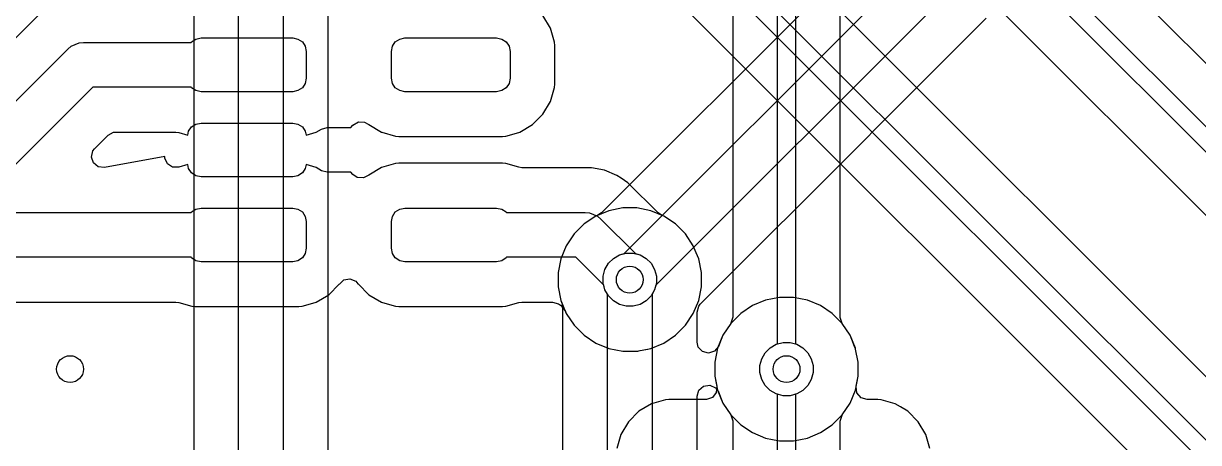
# Model space of a CAD drawing. Header units: inches. Extents: x 6.55 to 9.8, y -8.74 to -3.15.
# Drawn here: x 7.637 to 8.154, y -8.143 to -7.958 of the extents above; entities that cross this region are included whole.
import ezdxf

# ---------------------------------------------------------------- set-up
doc = ezdxf.new("R2010")
doc.units = ezdxf.units.IN
doc.header["$MEASUREMENT"] = 0
doc.layers.add('Edge.Cuts', color=254, linetype='CONTINUOUS', true_color=0xd0d2cd)

msp = doc.modelspace()

# ---------------------------------------------------------------- linework, layer by layer
at = {"layer": 'Edge.Cuts', "linetype": 'CONTINUOUS'}
for p, q in [((7.60236, -7.58695), (8.40403, -8.38861)), ((8.39961, -8.39534), (7.59564, -7.59137)), ((7.58419, -7.60778), (8.38788, -8.41147)), ((7.73153, -8.46972), (7.73153, -7.63335)), ((7.75121, -7.63335), (7.75121, -8.46564)), ((7.71182, -7.65793), (7.71182, -8.47263)), ((8.41076, -8.36748), (7.70466, -7.66139)), ((7.77092, -8.43844), (7.77092, -7.7528)), ((8.13949, -7.79313), (7.89113, -8.04149)), ((7.90109, -8.0594), (8.15249, -7.808)), ((8.16353, -7.8248), (7.91501, -8.07332)), ((7.99606, -7.84286), (8.45636, -8.30315)), ((8.45194, -8.30987), (7.98934, -7.84727)), ((7.97789, -7.86368), (8.43564, -8.32143)), ((7.99608, -8.08741), (7.99608, -7.89059)), ((7.9685, -8.09917), (7.9685, -7.89533)), ((7.97638, -7.8937), (7.97638, -8.09917)), ((7.9488, -7.90552), (7.9488, -8.08741)), ((8.46309, -8.28201), (8.13105, -7.94998)), ((7.64455, -7.95343), (7.60046, -7.99752)), ((7.86867, -7.96022), (7.86538, -7.95465)), ((7.87048, -7.96643), (7.86867, -7.96022)), ((8.01118, -8.00502), (8.06029, -7.95591)), ((7.71088, -7.9663), (7.7128, -7.96502)), ((7.7128, -7.96502), (7.71506, -7.96457)), ((7.71506, -7.96457), (7.75541, -7.96457)), ((7.75541, -7.96457), (7.75767, -7.96502)), ((7.75767, -7.96502), (7.75959, -7.9663)), ((7.80045, -7.9663), (7.80237, -7.96502)), ((7.80237, -7.96502), (7.80463, -7.96457)), ((7.80463, -7.96457), (7.84498, -7.96457)), ((7.84498, -7.96457), (7.84724, -7.96502)), ((7.84724, -7.96502), (7.84916, -7.9663)), ((7.58451, -8.04134), (7.65643, -7.96942)), ((7.65643, -7.96942), (7.65792, -7.96819)), ((7.65792, -7.96819), (7.66147, -7.96672)), ((7.66147, -7.96672), (7.66339, -7.96654)), ((7.66147, -7.96672), (7.66147, -7.96672)), ((7.66339, -7.96654), (7.71072, -7.96654)), ((7.71072, -7.96654), (7.71088, -7.9663)), ((7.75959, -7.9663), (7.76087, -7.96821)), ((7.76087, -7.96821), (7.76132, -7.97047)), ((7.76132, -7.97047), (7.76132, -7.98228)), ((7.79872, -7.97047), (7.79917, -7.96821)), ((7.79872, -7.98228), (7.79872, -7.97047)), ((7.79917, -7.96821), (7.80045, -7.9663)), ((7.84916, -7.9663), (7.85044, -7.96821)), ((7.85044, -7.96821), (7.85089, -7.97047)), ((7.85089, -7.97047), (7.85089, -7.98228)), ((7.87059, -7.96789), (7.87048, -7.96643)), ((7.87059, -7.98487), (7.87059, -7.96789)), ((7.66746, -7.98622), (7.61234, -8.04134)), ((7.71072, -7.98622), (7.66746, -7.98622)), ((7.71088, -7.98646), (7.71072, -7.98622)), ((7.76087, -7.98454), (7.75959, -7.98646)), ((7.76132, -7.98228), (7.76087, -7.98454)), ((7.79917, -7.98454), (7.79872, -7.98228)), ((7.80045, -7.98646), (7.79917, -7.98454)), ((7.85044, -7.98454), (7.84916, -7.98646)), ((7.85089, -7.98228), (7.85044, -7.98454)), ((7.87048, -7.98632), (7.87059, -7.98487)), ((7.7128, -7.98774), (7.71088, -7.98646)), ((7.71506, -7.98819), (7.7128, -7.98774)), ((7.75541, -7.98819), (7.71506, -7.98819)), ((7.75767, -7.98774), (7.75541, -7.98819)), ((7.75959, -7.98646), (7.75767, -7.98774)), ((7.80237, -7.98774), (7.80045, -7.98646)), ((7.80463, -7.98819), (7.80237, -7.98774)), ((7.84498, -7.98819), (7.80463, -7.98819)), ((7.84724, -7.98774), (7.84498, -7.98819)), ((7.84916, -7.98646), (7.84724, -7.98774)), ((7.86867, -7.99254), (7.87048, -7.98632)), ((7.86538, -7.9981), (7.86867, -7.99254)), ((7.78185, -8.0029), (7.78421, -8.00149)), ((7.78421, -8.00149), (7.78696, -8.00158)), ((7.78696, -8.00158), (7.78852, -8.00254)), ((7.8608, -8.00268), (7.86538, -7.9981)), ((7.67419, -8.00736), (7.67661, -8.00604)), ((7.67661, -8.00604), (7.67765, -8.00593)), ((7.67765, -8.00593), (7.70394, -8.00593)), ((7.70394, -8.00593), (7.70531, -8.00612)), ((7.70531, -8.00612), (7.70927, -8.00727)), ((7.70927, -8.00727), (7.7096, -8.00561)), ((7.7096, -8.00561), (7.71088, -8.0037)), ((7.71088, -8.0037), (7.7128, -8.00242)), ((7.7128, -8.00242), (7.71506, -8.00197)), ((7.71506, -8.00197), (7.75541, -8.00197)), ((7.75541, -8.00197), (7.75767, -8.00242)), ((7.75767, -8.00242), (7.75959, -8.0037)), ((7.75959, -8.0037), (7.76087, -8.00561)), ((7.76087, -8.00561), (7.7612, -8.00727)), ((7.7612, -8.00727), (7.76567, -8.00597)), ((7.76567, -8.00597), (7.76796, -8.00462)), ((7.76796, -8.00462), (7.77045, -8.00394)), ((7.77045, -8.00394), (7.7809, -8.00394)), ((7.7809, -8.00394), (7.78185, -8.0029)), ((7.78852, -8.00254), (7.78856, -8.00249)), ((7.78856, -8.00249), (7.7888, -8.00268)), ((7.7888, -8.00268), (7.7888, -8.00268)), ((7.7888, -8.00268), (7.79437, -8.00597)), ((7.79437, -8.00597), (7.79459, -8.00604)), ((7.79459, -8.00604), (7.80059, -8.00778)), ((7.85066, -8.0073), (7.85523, -8.00597)), ((7.85523, -8.00597), (7.8608, -8.00268)), ((8.00749, -8.00871), (8.01118, -8.00502)), ((7.66825, -8.0133), (7.67419, -8.00736)), ((7.80059, -8.00778), (7.80059, -8.00778)), ((7.80059, -8.00778), (7.80059, -8.00778)), ((7.80059, -8.00778), (7.80204, -8.00789)), ((7.80204, -8.00789), (7.80204, -8.00789)), ((7.80204, -8.00789), (7.84757, -8.00789)), ((7.84757, -8.00789), (7.84902, -8.00778)), ((7.84757, -8.00789), (7.84757, -8.00789)), ((7.84902, -8.00778), (7.85066, -8.0073)), ((7.84902, -8.00778), (7.84902, -8.00778)), ((7.84902, -8.00778), (7.84902, -8.00778)), ((7.93452, -8.08168), (8.00749, -8.00871)), ((7.66682, -8.01694), (7.66749, -8.01428)), ((7.6677, -8.01955), (7.66682, -8.01694)), ((7.66749, -8.01428), (7.66825, -8.0133)), ((7.69906, -8.01667), (7.67259, -8.02155)), ((7.69906, -8.01675), (7.69906, -8.01667)), ((7.69911, -8.01743), (7.69906, -8.01675)), ((7.66985, -8.02127), (7.6677, -8.01955)), ((7.67259, -8.02155), (7.66985, -8.02127)), ((7.70025, -8.01994), (7.69911, -8.01743)), ((7.70256, -8.02143), (7.70025, -8.01994)), ((7.70531, -8.02144), (7.70256, -8.02143)), ((7.70927, -8.02029), (7.70531, -8.02144)), ((7.7096, -8.02195), (7.70927, -8.02029)), ((7.71088, -8.02386), (7.7096, -8.02195)), ((7.76087, -8.02195), (7.75959, -8.02386)), ((7.7612, -8.02029), (7.76087, -8.02195)), ((7.76567, -8.02158), (7.7612, -8.02029)), ((7.76796, -8.02294), (7.76567, -8.02158)), ((7.76567, -8.02158), (7.76567, -8.02158)), ((7.79437, -8.02158), (7.7888, -8.02488)), ((7.80059, -8.01978), (7.79437, -8.02158)), ((7.79437, -8.02158), (7.79437, -8.02158)), ((7.80204, -8.01967), (7.80059, -8.01978)), ((7.80059, -8.01978), (7.80059, -8.01978)), ((7.84757, -8.01967), (7.80204, -8.01967)), ((7.80204, -8.01967), (7.80204, -8.01967)), ((7.84902, -8.01978), (7.84757, -8.01967)), ((7.84757, -8.01967), (7.84757, -8.01967)), ((7.85473, -8.02144), (7.84902, -8.01978)), ((7.84902, -8.01978), (7.84902, -8.01978)), ((7.8561, -8.02163), (7.85473, -8.02144)), ((7.88677, -8.02163), (7.8561, -8.02163)), ((7.89248, -8.02277), (7.88677, -8.02163)), ((7.88677, -8.02163), (7.88677, -8.02163)), ((7.7128, -8.02514), (7.71088, -8.02386)), ((7.71506, -8.02559), (7.7128, -8.02514)), ((7.75541, -8.02559), (7.71506, -8.02559)), ((7.75767, -8.02514), (7.75541, -8.02559)), ((7.75959, -8.02386), (7.75767, -8.02514)), ((7.77045, -8.02362), (7.76796, -8.02294)), ((7.7809, -8.02362), (7.77045, -8.02362)), ((7.78185, -8.02466), (7.7809, -8.02362)), ((7.78373, -8.02592), (7.78185, -8.02466)), ((7.78647, -8.02611), (7.78373, -8.02592)), ((7.78851, -8.025), (7.78647, -8.02611)), ((7.78856, -8.02507), (7.78851, -8.025)), ((7.7888, -8.02488), (7.78856, -8.02507)), ((7.89785, -8.025), (7.89248, -8.02277)), ((7.89248, -8.02277), (7.89248, -8.02277)), ((7.89979, -8.02629), (7.89785, -8.025)), ((7.90269, -8.02823), (7.89979, -8.02629)), ((7.89979, -8.02629), (7.89979, -8.02629)), ((7.91596, -8.04149), (7.90269, -8.02823)), ((7.90269, -8.02823), (7.90269, -8.02823)), ((7.61234, -8.04134), (7.71072, -8.04134)), ((7.71072, -8.04134), (7.71088, -8.0411)), ((7.71088, -8.0411), (7.7128, -8.03982)), ((7.7128, -8.03982), (7.71506, -8.03937)), ((7.71506, -8.03937), (7.75541, -8.03937)), ((7.75541, -8.03937), (7.75767, -8.03982)), ((7.75767, -8.03982), (7.75959, -8.0411)), ((7.75959, -8.0411), (7.76087, -8.04302)), ((7.76087, -8.04302), (7.76132, -8.04528)), ((7.79872, -8.04528), (7.79917, -8.04302)), ((7.79917, -8.04302), (7.80045, -8.0411)), ((7.80045, -8.0411), (7.80237, -8.03982)), ((7.80237, -8.03982), (7.80463, -8.03937)), ((7.80463, -8.03937), (7.84498, -8.03937)), ((7.84498, -8.03937), (7.84724, -8.03982)), ((7.84724, -8.03982), (7.84916, -8.0411)), ((7.84916, -8.0411), (7.84932, -8.04134)), ((7.84932, -8.04134), (7.88386, -8.04134)), ((7.88861, -8.04294), (7.88345, -8.04639)), ((7.88861, -8.04294), (7.88345, -8.04639)), ((7.88861, -8.04294), (7.88345, -8.04639)), ((7.88386, -8.04134), (7.88578, -8.04153)), ((7.88578, -8.04153), (7.88933, -8.043)), ((7.88955, -8.04255), (7.88861, -8.04294)), ((7.88862, -8.04294), (7.88861, -8.04294)), ((7.88861, -8.04294), (7.88861, -8.04294)), ((7.88862, -8.04294), (7.88861, -8.04294)), ((7.89435, -8.04056), (7.88862, -8.04294)), ((7.89435, -8.04056), (7.88862, -8.04294)), ((7.88933, -8.043), (7.88933, -8.043)), ((7.88933, -8.043), (7.89082, -8.04422)), ((7.89113, -8.04149), (7.88955, -8.04255)), ((7.90044, -8.03935), (7.89435, -8.04056)), ((7.90044, -8.03935), (7.89435, -8.04056)), ((7.89435, -8.04056), (7.89435, -8.04056)), ((7.89435, -8.04056), (7.89435, -8.04056)), ((7.90665, -8.03935), (7.90044, -8.03935)), ((7.90044, -8.03935), (7.90044, -8.03935)), ((7.90665, -8.03935), (7.90044, -8.03935)), ((7.90044, -8.03935), (7.90044, -8.03935)), ((7.91274, -8.04056), (7.90665, -8.03935)), ((7.90665, -8.03935), (7.90665, -8.03935)), ((7.91274, -8.04056), (7.90665, -8.03935)), ((7.90665, -8.03935), (7.90665, -8.03935)), ((7.91847, -8.04294), (7.91274, -8.04056)), ((7.91274, -8.04056), (7.91274, -8.04056)), ((7.91847, -8.04294), (7.91274, -8.04056)), ((7.91274, -8.04056), (7.91274, -8.04056)), ((7.91754, -8.04255), (7.91596, -8.04149)), ((7.91847, -8.04294), (7.91754, -8.04255)), ((7.92363, -8.04639), (7.91847, -8.04294)), ((7.91847, -8.04294), (7.91847, -8.04294)), ((7.92363, -8.04639), (7.91847, -8.04294)), ((7.91847, -8.04294), (7.91847, -8.04294)), ((7.92363, -8.04639), (7.91847, -8.04294)), ((7.91847, -8.04294), (7.91847, -8.04294)), ((7.76132, -8.04528), (7.76132, -8.05709)), ((7.79872, -8.05709), (7.79872, -8.04528)), ((7.88345, -8.04639), (7.87906, -8.05078)), ((7.88345, -8.04639), (7.87906, -8.05078)), ((7.88345, -8.04639), (7.87906, -8.05078)), ((7.88345, -8.04639), (7.88345, -8.04639)), ((7.88345, -8.04639), (7.88345, -8.04639)), ((7.88345, -8.04639), (7.88345, -8.04639)), ((7.89082, -8.04422), (7.906, -8.0594)), ((7.92802, -8.05078), (7.92363, -8.04639)), ((7.92363, -8.04639), (7.92363, -8.04639)), ((7.92802, -8.05078), (7.92363, -8.04639)), ((7.92363, -8.04639), (7.92363, -8.04639)), ((7.92802, -8.05078), (7.92363, -8.04639)), ((7.92363, -8.04639), (7.92363, -8.04639)), ((7.87906, -8.05078), (7.87561, -8.05594)), ((7.87906, -8.05078), (7.87561, -8.05594)), ((7.87906, -8.05078), (7.87561, -8.05594)), ((7.87906, -8.05078), (7.87906, -8.05078)), ((7.87906, -8.05078), (7.87906, -8.05078)), ((7.87906, -8.05078), (7.87906, -8.05078)), ((7.93147, -8.05594), (7.92802, -8.05078)), ((7.92802, -8.05078), (7.92802, -8.05078)), ((7.93147, -8.05594), (7.92802, -8.05078)), ((7.92802, -8.05078), (7.92802, -8.05078)), ((7.93147, -8.05594), (7.92802, -8.05078)), ((7.92802, -8.05078), (7.92802, -8.05078)), ((7.76132, -8.05709), (7.76087, -8.05935)), ((7.79917, -8.05935), (7.79872, -8.05709)), ((7.87561, -8.05594), (7.87324, -8.06167)), ((7.87561, -8.05594), (7.87324, -8.06167)), ((7.87561, -8.05594), (7.87324, -8.06167)), ((7.87561, -8.05594), (7.87561, -8.05594)), ((7.87561, -8.05594), (7.87561, -8.05594)), ((7.87561, -8.05594), (7.87561, -8.05594)), ((7.93278, -8.05908), (7.93147, -8.05594)), ((7.93147, -8.05594), (7.93147, -8.05594)), ((7.93278, -8.05908), (7.93147, -8.05594)), ((7.93147, -8.05594), (7.93147, -8.05594)), ((7.93278, -8.05908), (7.93147, -8.05594)), ((7.93147, -8.05594), (7.93147, -8.05594)), ((7.71072, -8.06102), (7.58858, -8.06102)), ((7.71088, -8.06126), (7.71072, -8.06102)), ((7.7128, -8.06254), (7.71088, -8.06126)), ((7.71506, -8.06299), (7.7128, -8.06254)), ((7.75541, -8.06299), (7.71506, -8.06299)), ((7.75767, -8.06254), (7.75541, -8.06299)), ((7.75959, -8.06126), (7.75767, -8.06254)), ((7.76087, -8.05935), (7.75959, -8.06126)), ((7.80045, -8.06126), (7.79917, -8.05935)), ((7.80237, -8.06254), (7.80045, -8.06126)), ((7.80463, -8.06299), (7.80237, -8.06254)), ((7.84498, -8.06299), (7.80463, -8.06299)), ((7.84724, -8.06254), (7.84498, -8.06299)), ((7.84916, -8.06126), (7.84724, -8.06254)), ((7.84932, -8.06102), (7.84916, -8.06126)), ((7.87978, -8.06102), (7.84932, -8.06102)), ((7.87324, -8.06167), (7.87203, -8.06776)), ((7.87324, -8.06167), (7.87203, -8.06776)), ((7.87324, -8.06167), (7.87203, -8.06776)), ((7.87324, -8.06167), (7.87324, -8.06167)), ((7.87324, -8.06167), (7.87324, -8.06167)), ((7.87324, -8.06167), (7.87324, -8.06167)), ((7.89208, -8.07332), (7.87978, -8.06102)), ((7.89263, -8.06635), (7.89417, -8.06368)), ((7.89263, -8.06635), (7.89417, -8.06368)), ((7.89263, -8.06635), (7.89417, -8.06368)), ((7.89417, -8.06368), (7.89635, -8.0615)), ((7.89417, -8.06368), (7.89635, -8.0615)), ((7.89417, -8.06368), (7.89635, -8.0615)), ((7.89635, -8.0615), (7.89902, -8.05995)), ((7.89635, -8.0615), (7.89902, -8.05995)), ((7.89635, -8.0615), (7.89902, -8.05995)), ((7.89902, -8.05995), (7.902, -8.05916)), ((7.89902, -8.05995), (7.902, -8.05916)), ((7.89902, -8.05995), (7.90109, -8.0594)), ((7.902, -8.05916), (7.90508, -8.05916)), ((7.902, -8.05916), (7.90508, -8.05916)), ((7.90508, -8.05916), (7.90806, -8.05995)), ((7.90508, -8.05916), (7.90806, -8.05995)), ((7.906, -8.0594), (7.90806, -8.05995)), ((7.90806, -8.05995), (7.91073, -8.0615)), ((7.90806, -8.05995), (7.91073, -8.0615)), ((7.90806, -8.05995), (7.91073, -8.0615)), ((7.91073, -8.0615), (7.91291, -8.06368)), ((7.91073, -8.0615), (7.91291, -8.06368)), ((7.91073, -8.0615), (7.91291, -8.06368)), ((7.91291, -8.06368), (7.91446, -8.06635)), ((7.91291, -8.06368), (7.91446, -8.06635)), ((7.91291, -8.06368), (7.91446, -8.06635)), ((7.93385, -8.06167), (7.93278, -8.05908)), ((7.93385, -8.06167), (7.93278, -8.05908)), ((7.93385, -8.06167), (7.93278, -8.05908)), ((7.93506, -8.06776), (7.93385, -8.06167)), ((7.93385, -8.06167), (7.93385, -8.06167)), ((7.93506, -8.06776), (7.93385, -8.06167)), ((7.93385, -8.06167), (7.93385, -8.06167)), ((7.93506, -8.06776), (7.93385, -8.06167)), ((7.93385, -8.06167), (7.93385, -8.06167)), ((7.87203, -8.06776), (7.87203, -8.07397)), ((7.87203, -8.06776), (7.87203, -8.07397)), ((7.87203, -8.06776), (7.87203, -8.07397)), ((7.89183, -8.06932), (7.89263, -8.06635)), ((7.89183, -8.06932), (7.89263, -8.06635)), ((7.89183, -8.06932), (7.89263, -8.06635)), ((7.91446, -8.06635), (7.91525, -8.06932)), ((7.91446, -8.06635), (7.91525, -8.06932)), ((7.91446, -8.06635), (7.91525, -8.06932)), ((7.93506, -8.07397), (7.93506, -8.06776)), ((7.93506, -8.06776), (7.93506, -8.06776)), ((7.93506, -8.06776), (7.93506, -8.06776)), ((7.93506, -8.07397), (7.93506, -8.06776)), ((7.93506, -8.06776), (7.93506, -8.06776)), ((7.93506, -8.06776), (7.93506, -8.06776)), ((7.93506, -8.07397), (7.93506, -8.06776)), ((7.93506, -8.06776), (7.93506, -8.06776)), ((7.93506, -8.06776), (7.93506, -8.06776)), ((7.77123, -8.07748), (7.77581, -8.07291)), ((7.77581, -8.07291), (7.77582, -8.0729)), ((7.77582, -8.0729), (7.77583, -8.07289)), ((7.77583, -8.07289), (7.776, -8.07267)), ((7.776, -8.07267), (7.77603, -8.07269)), ((7.77603, -8.07269), (7.77783, -8.07102)), ((7.77783, -8.07102), (7.78053, -8.07053)), ((7.78053, -8.07053), (7.78308, -8.07158)), ((7.78308, -8.07158), (7.78403, -8.07267)), ((7.78403, -8.07267), (7.78404, -8.07267)), ((7.78404, -8.07267), (7.7842, -8.07287)), ((7.7842, -8.07287), (7.78422, -8.0729)), ((7.78422, -8.0729), (7.78423, -8.07291)), ((7.78423, -8.07291), (7.78423, -8.07291)), ((7.78423, -8.07291), (7.78423, -8.07291)), ((7.78423, -8.07291), (7.7888, -8.07748)), ((7.87203, -8.07397), (7.87324, -8.08006)), ((7.87203, -8.07397), (7.87324, -8.08006)), ((7.87203, -8.07397), (7.87324, -8.08006)), ((7.89183, -8.07241), (7.89183, -8.06932)), ((7.89183, -8.07241), (7.89183, -8.06932)), ((7.89183, -8.07241), (7.89183, -8.06932)), ((7.89263, -8.07539), (7.89183, -8.07241)), ((7.89263, -8.07539), (7.89183, -8.07241)), ((7.89263, -8.07539), (7.89183, -8.07241)), ((7.89263, -8.07539), (7.89208, -8.07332)), ((7.91525, -8.07241), (7.91446, -8.07539)), ((7.91525, -8.07241), (7.91446, -8.07539)), ((7.91525, -8.07241), (7.91446, -8.07539)), ((7.91501, -8.07332), (7.91446, -8.07539)), ((7.91525, -8.06932), (7.91525, -8.07241)), ((7.91525, -8.06932), (7.91525, -8.07241)), ((7.91525, -8.06932), (7.91525, -8.07241)), ((7.93385, -8.08006), (7.93506, -8.07397)), ((7.93385, -8.08006), (7.93506, -8.07397)), ((7.93385, -8.08006), (7.93506, -8.07397)), ((7.76567, -8.08078), (7.77123, -8.07748)), ((7.7888, -8.07748), (7.7888, -8.07748)), ((7.7888, -8.07748), (7.7888, -8.07748)), ((7.7888, -8.07748), (7.79437, -8.08078)), ((7.89417, -8.07806), (7.89263, -8.07539)), ((7.89417, -8.07806), (7.89263, -8.07539)), ((7.8937, -8.07724), (7.89263, -8.07539)), ((7.89417, -8.07806), (7.89263, -8.07539)), ((7.8937, -8.37945), (7.8937, -8.07724)), ((7.89635, -8.08024), (7.89417, -8.07806)), ((7.89635, -8.08024), (7.89417, -8.07806)), ((7.89635, -8.08024), (7.89417, -8.07806)), ((7.91291, -8.07806), (7.91073, -8.08024)), ((7.91291, -8.07806), (7.91073, -8.08024)), ((7.91291, -8.07806), (7.91073, -8.08024)), ((7.91446, -8.07539), (7.91291, -8.07806)), ((7.91446, -8.07539), (7.91291, -8.07806)), ((7.91446, -8.07539), (7.91291, -8.07806)), ((7.91446, -8.07539), (7.91339, -8.07724)), ((7.91339, -8.07724), (7.91339, -8.37945)), ((7.96934, -8.07872), (7.96325, -8.07993)), ((7.96934, -8.07872), (7.96325, -8.07993)), ((7.96934, -8.07872), (7.96325, -8.07993)), ((7.97554, -8.07872), (7.96934, -8.07872)), ((7.96934, -8.07872), (7.96934, -8.07872)), ((7.97554, -8.07872), (7.96934, -8.07872)), ((7.96934, -8.07872), (7.96934, -8.07872)), ((7.97554, -8.07872), (7.96934, -8.07872)), ((7.96934, -8.07872), (7.96934, -8.07872)), ((7.97554, -8.07872), (7.97554, -8.07872)), ((7.97554, -8.07872), (7.97554, -8.07872)), ((7.97554, -8.07872), (7.97554, -8.07872)), ((7.98163, -8.07993), (7.97554, -8.07872)), ((7.98163, -8.07993), (7.97554, -8.07872)), ((7.98163, -8.07993), (7.97554, -8.07872)), ((7.59149, -8.08073), (7.70394, -8.08073)), ((7.70394, -8.08073), (7.70531, -8.08092)), ((7.70531, -8.08092), (7.71102, -8.08258)), ((7.71102, -8.08258), (7.71102, -8.08258)), ((7.71102, -8.08258), (7.71102, -8.08258)), ((7.71102, -8.08258), (7.71247, -8.0827)), ((7.71247, -8.0827), (7.71247, -8.0827)), ((7.71247, -8.0827), (7.758, -8.0827)), ((7.758, -8.0827), (7.75945, -8.08258)), ((7.758, -8.0827), (7.758, -8.0827)), ((7.75945, -8.08258), (7.76317, -8.0815)), ((7.75945, -8.08258), (7.75945, -8.08258)), ((7.75945, -8.08258), (7.75945, -8.08258)), ((7.76317, -8.0815), (7.76567, -8.08078)), ((7.79437, -8.08078), (7.79482, -8.08091)), ((7.79482, -8.08091), (7.80059, -8.08258)), ((7.80059, -8.08258), (7.80059, -8.08258)), ((7.80059, -8.08258), (7.80059, -8.08258)), ((7.80059, -8.08258), (7.80204, -8.0827)), ((7.80204, -8.0827), (7.80204, -8.0827)), ((7.80204, -8.0827), (7.84757, -8.0827)), ((7.84757, -8.0827), (7.84902, -8.08258)), ((7.84757, -8.0827), (7.84757, -8.0827)), ((7.84902, -8.08258), (7.85473, -8.08092)), ((7.84902, -8.08258), (7.84902, -8.08258)), ((7.84902, -8.08258), (7.84902, -8.08258)), ((7.85473, -8.08092), (7.8561, -8.08073)), ((7.8561, -8.08073), (7.8696, -8.08073)), ((7.8696, -8.08073), (7.87224, -8.0815)), ((7.87224, -8.0815), (7.87305, -8.08216)), ((7.87305, -8.08216), (7.87417, -8.08328)), ((7.87324, -8.08006), (7.87324, -8.08006)), ((7.87324, -8.08006), (7.87561, -8.08579)), ((7.87324, -8.08006), (7.87324, -8.08006)), ((7.87324, -8.08006), (7.87362, -8.08099)), ((7.87324, -8.08006), (7.87324, -8.08006)), ((7.87324, -8.08006), (7.87561, -8.08579)), ((7.87362, -8.08099), (7.874, -8.08286)), ((7.874, -8.08286), (7.874, -8.37383)), ((7.87417, -8.08328), (7.87523, -8.08486)), ((7.89902, -8.08178), (7.89635, -8.08024)), ((7.89902, -8.08178), (7.89635, -8.08024)), ((7.89902, -8.08178), (7.89635, -8.08024)), ((7.902, -8.08258), (7.89902, -8.08178)), ((7.902, -8.08258), (7.89902, -8.08178)), ((7.902, -8.08258), (7.89902, -8.08178)), ((7.90508, -8.08258), (7.902, -8.08258)), ((7.90508, -8.08258), (7.902, -8.08258)), ((7.90508, -8.08258), (7.902, -8.08258)), ((7.90806, -8.08178), (7.90508, -8.08258)), ((7.90806, -8.08178), (7.90508, -8.08258)), ((7.90806, -8.08178), (7.90508, -8.08258)), ((7.91073, -8.08024), (7.90806, -8.08178)), ((7.91073, -8.08024), (7.90806, -8.08178)), ((7.91073, -8.08024), (7.90806, -8.08178)), ((7.93147, -8.08579), (7.93385, -8.08006)), ((7.93147, -8.08579), (7.93385, -8.08006)), ((7.93147, -8.08579), (7.93385, -8.08006)), ((7.93309, -8.08513), (7.93387, -8.08249)), ((7.93387, -8.08249), (7.93452, -8.08168)), ((7.95751, -8.08231), (7.95235, -8.08576)), ((7.95751, -8.08231), (7.95235, -8.08576)), ((7.95751, -8.08231), (7.95235, -8.08576)), ((7.96325, -8.07993), (7.95751, -8.08231)), ((7.96325, -8.07993), (7.95751, -8.08231)), ((7.96325, -8.07993), (7.95751, -8.08231)), ((7.95751, -8.08231), (7.95751, -8.08231)), ((7.95751, -8.08231), (7.95751, -8.08231)), ((7.95751, -8.08231), (7.95751, -8.08231)), ((7.96325, -8.07993), (7.96325, -8.07993)), ((7.96325, -8.07993), (7.96325, -8.07993)), ((7.96325, -8.07993), (7.96325, -8.07993)), ((7.98737, -8.08231), (7.98163, -8.07993)), ((7.98163, -8.07993), (7.98163, -8.07993)), ((7.98737, -8.08231), (7.98163, -8.07993)), ((7.98163, -8.07993), (7.98163, -8.07993)), ((7.98737, -8.08231), (7.98163, -8.07993)), ((7.98163, -8.07993), (7.98163, -8.07993)), ((7.99253, -8.08576), (7.98737, -8.08231)), ((7.98737, -8.08231), (7.98737, -8.08231)), ((7.99253, -8.08576), (7.98737, -8.08231)), ((7.98737, -8.08231), (7.98737, -8.08231)), ((7.99253, -8.08576), (7.98737, -8.08231)), ((7.98737, -8.08231), (7.98737, -8.08231)), ((7.87523, -8.08486), (7.87561, -8.08579)), ((7.87561, -8.08579), (7.87561, -8.08579)), ((7.87561, -8.08579), (7.87906, -8.09096)), ((7.87561, -8.08579), (7.87561, -8.08579)), ((7.87561, -8.08579), (7.87906, -8.09096)), ((7.87561, -8.08579), (7.87561, -8.08579)), ((7.87561, -8.08579), (7.87906, -8.09096)), ((7.92802, -8.09096), (7.93147, -8.08579)), ((7.92802, -8.09096), (7.93147, -8.08579)), ((7.92802, -8.09096), (7.93147, -8.08579)), ((7.93309, -8.09834), (7.93309, -8.08513)), ((7.95235, -8.08576), (7.94796, -8.09015)), ((7.95235, -8.08576), (7.94796, -8.09015)), ((7.95235, -8.08576), (7.94796, -8.09015)), ((7.9488, -8.08741), (7.94802, -8.09005)), ((7.95235, -8.08576), (7.95235, -8.08576)), ((7.95235, -8.08576), (7.95235, -8.08576)), ((7.95235, -8.08576), (7.95235, -8.08576)), ((7.99692, -8.09015), (7.99253, -8.08576)), ((7.99253, -8.08576), (7.99253, -8.08576)), ((7.99692, -8.09015), (7.99253, -8.08576)), ((7.99253, -8.08576), (7.99253, -8.08576)), ((7.99692, -8.09015), (7.99253, -8.08576)), ((7.99253, -8.08576), (7.99253, -8.08576)), ((7.99608, -8.0875), (7.99608, -8.08741)), ((7.99691, -8.09012), (7.99608, -8.0875)), ((7.87906, -8.09096), (7.87906, -8.09096)), ((7.87906, -8.09096), (7.88345, -8.09535)), ((7.87906, -8.09096), (7.87906, -8.09096)), ((7.87906, -8.09096), (7.88345, -8.09535)), ((7.87906, -8.09096), (7.87906, -8.09096)), ((7.87906, -8.09096), (7.88345, -8.09535)), ((7.92363, -8.09535), (7.92802, -8.09096)), ((7.92363, -8.09535), (7.92802, -8.09096)), ((7.92363, -8.09535), (7.92802, -8.09096)), ((7.94798, -8.09012), (7.94451, -8.09531)), ((7.94796, -8.09015), (7.94451, -8.09531)), ((7.94796, -8.09015), (7.94451, -8.09531)), ((7.94796, -8.09015), (7.94451, -8.09531)), ((7.94796, -8.09015), (7.94796, -8.09015)), ((7.94796, -8.09015), (7.94796, -8.09015)), ((7.94796, -8.09015), (7.94796, -8.09015)), ((7.94802, -8.09005), (7.94798, -8.09012)), ((8.00037, -8.09531), (7.99691, -8.09012)), ((8.00037, -8.09531), (7.99692, -8.09015)), ((7.99692, -8.09015), (7.99692, -8.09015)), ((8.00037, -8.09531), (7.99692, -8.09015)), ((7.99692, -8.09015), (7.99692, -8.09015)), ((8.00037, -8.09531), (7.99692, -8.09015)), ((7.99692, -8.09015), (7.99692, -8.09015)), ((7.88345, -8.09535), (7.88345, -8.09535)), ((7.88345, -8.09535), (7.88861, -8.09879)), ((7.88345, -8.09535), (7.88345, -8.09535)), ((7.88345, -8.09535), (7.88861, -8.09879)), ((7.88345, -8.09535), (7.88345, -8.09535)), ((7.88345, -8.09535), (7.88861, -8.09879)), ((7.88861, -8.09879), (7.88862, -8.0988)), ((7.88861, -8.09879), (7.88862, -8.0988)), ((7.88861, -8.09879), (7.88862, -8.0988)), ((7.88862, -8.0988), (7.89404, -8.10104)), ((7.88862, -8.0988), (7.89404, -8.10104)), ((7.88862, -8.0988), (7.89404, -8.10104)), ((7.91274, -8.10117), (7.91847, -8.0988)), ((7.91274, -8.10117), (7.91847, -8.0988)), ((7.91274, -8.10117), (7.91847, -8.0988)), ((7.91847, -8.0988), (7.92363, -8.09535)), ((7.91847, -8.0988), (7.92363, -8.09535)), ((7.91847, -8.0988), (7.92363, -8.09535)), ((7.93361, -8.10052), (7.93309, -8.09834)), ((7.94451, -8.09531), (7.94214, -8.10104)), ((7.94451, -8.09531), (7.94214, -8.10104)), ((7.94451, -8.09531), (7.94214, -8.10104)), ((7.94451, -8.09531), (7.94248, -8.10021)), ((7.94451, -8.09531), (7.94451, -8.09531)), ((7.94451, -8.09531), (7.94451, -8.09531)), ((7.94451, -8.09531), (7.94451, -8.09531)), ((7.94451, -8.09531), (7.94451, -8.09531)), ((7.96525, -8.10087), (7.96792, -8.09932)), ((7.96525, -8.10087), (7.96792, -8.09932)), ((7.96525, -8.10087), (7.96792, -8.09932)), ((7.96525, -8.10087), (7.96792, -8.09932)), ((7.96792, -8.09932), (7.9709, -8.09853)), ((7.96792, -8.09932), (7.9709, -8.09853)), ((7.96792, -8.09932), (7.9709, -8.09853)), ((7.96792, -8.09932), (7.9685, -8.09917)), ((7.9709, -8.09853), (7.97398, -8.09853)), ((7.9709, -8.09853), (7.97398, -8.09853)), ((7.9709, -8.09853), (7.97398, -8.09853)), ((7.97398, -8.09853), (7.97696, -8.09932)), ((7.97398, -8.09853), (7.97696, -8.09932)), ((7.97398, -8.09853), (7.97696, -8.09932)), ((7.97638, -8.09917), (7.97696, -8.09932)), ((7.97696, -8.09932), (7.97963, -8.10087)), ((7.97696, -8.09932), (7.97963, -8.10087)), ((7.97696, -8.09932), (7.97963, -8.10087)), ((7.97696, -8.09932), (7.97963, -8.10087)), ((8.00039, -8.09535), (8.00037, -8.09531)), ((8.00037, -8.09531), (8.00037, -8.09531)), ((8.00039, -8.09535), (8.00037, -8.09531)), ((8.00037, -8.09531), (8.00037, -8.09531)), ((8.0024, -8.10021), (8.00037, -8.09531)), ((8.00037, -8.09531), (8.00037, -8.09531)), ((8.00039, -8.09535), (8.00037, -8.09531)), ((8.00037, -8.09531), (8.00037, -8.09531)), ((8.00275, -8.10104), (8.00039, -8.09535)), ((8.00275, -8.10104), (8.00039, -8.09535)), ((8.00275, -8.10104), (8.00039, -8.09535)), ((7.89404, -8.10104), (7.89435, -8.10117)), ((7.89404, -8.10104), (7.89435, -8.10117)), ((7.89404, -8.10104), (7.89435, -8.10117)), ((7.89435, -8.10117), (7.90044, -8.10238)), ((7.89435, -8.10117), (7.90044, -8.10238)), ((7.89435, -8.10117), (7.90044, -8.10238)), ((7.90044, -8.10238), (7.90044, -8.10238)), ((7.90044, -8.10238), (7.90044, -8.10238)), ((7.90044, -8.10238), (7.90665, -8.10238)), ((7.90044, -8.10238), (7.90044, -8.10238)), ((7.90044, -8.10238), (7.90044, -8.10238)), ((7.90044, -8.10238), (7.90665, -8.10238)), ((7.90044, -8.10238), (7.90044, -8.10238)), ((7.90044, -8.10238), (7.90044, -8.10238)), ((7.90044, -8.10238), (7.90665, -8.10238)), ((7.90665, -8.10238), (7.91274, -8.10117)), ((7.90665, -8.10238), (7.90705, -8.1023)), ((7.90665, -8.10238), (7.90705, -8.1023)), ((7.90665, -8.10238), (7.90665, -8.10238)), ((7.90665, -8.10238), (7.90665, -8.10238)), ((7.90665, -8.10238), (7.90665, -8.10238)), ((7.90705, -8.1023), (7.90804, -8.1021)), ((7.90705, -8.1023), (7.90804, -8.1021)), ((7.90804, -8.1021), (7.9115, -8.10142)), ((7.90804, -8.1021), (7.9115, -8.10142)), ((7.90804, -8.1021), (7.90804, -8.1021)), ((7.90804, -8.1021), (7.90804, -8.1021)), ((7.9115, -8.10142), (7.91274, -8.10117)), ((7.9115, -8.10142), (7.91274, -8.10117)), ((7.93548, -8.10254), (7.93361, -8.10052)), ((7.93815, -8.10322), (7.93548, -8.10254)), ((7.94076, -8.10235), (7.93815, -8.10322)), ((7.94248, -8.10021), (7.94076, -8.10235)), ((7.94214, -8.10104), (7.94093, -8.10713)), ((7.94214, -8.10104), (7.94093, -8.10713)), ((7.94214, -8.10104), (7.94093, -8.10713)), ((7.94214, -8.10104), (7.94214, -8.10104)), ((7.94214, -8.10104), (7.94214, -8.10104)), ((7.94214, -8.10104), (7.94214, -8.10104)), ((7.96153, -8.10572), (7.96307, -8.10305)), ((7.96153, -8.10572), (7.96307, -8.10305)), ((7.96153, -8.10572), (7.96307, -8.10305)), ((7.96153, -8.10572), (7.96307, -8.10305)), ((7.96307, -8.10305), (7.96525, -8.10087)), ((7.96307, -8.10305), (7.96525, -8.10087)), ((7.96307, -8.10305), (7.96525, -8.10087)), ((7.96307, -8.10305), (7.96525, -8.10087)), ((7.97963, -8.10087), (7.98181, -8.10305)), ((7.97963, -8.10087), (7.98181, -8.10305)), ((7.97963, -8.10087), (7.98181, -8.10305)), ((7.97963, -8.10087), (7.98181, -8.10305)), ((7.98181, -8.10305), (7.98335, -8.10572)), ((7.98181, -8.10305), (7.98335, -8.10572)), ((7.98181, -8.10305), (7.98335, -8.10572)), ((7.98181, -8.10305), (7.98335, -8.10572)), ((8.00275, -8.10104), (8.0024, -8.10021)), ((8.00282, -8.10142), (8.00275, -8.10104)), ((8.00282, -8.10142), (8.00275, -8.10104)), ((8.00282, -8.10142), (8.00275, -8.10104)), ((8.00282, -8.10142), (8.00275, -8.10104)), ((8.00396, -8.10713), (8.00282, -8.10142)), ((8.00396, -8.10713), (8.00282, -8.10142)), ((8.00396, -8.10713), (8.00282, -8.10142)), ((8.00396, -8.10713), (8.00282, -8.10142)), ((7.94093, -8.10713), (7.94093, -8.10713)), ((7.94093, -8.10713), (7.94093, -8.11334)), ((7.94093, -8.10713), (7.94093, -8.11334)), ((7.94093, -8.10713), (7.94093, -8.11334)), ((7.96073, -8.10869), (7.96153, -8.10572)), ((7.96073, -8.10869), (7.96153, -8.10572)), ((7.96073, -8.10869), (7.96153, -8.10572)), ((7.96073, -8.10869), (7.96153, -8.10572)), ((7.96073, -8.11178), (7.96073, -8.10869)), ((7.96073, -8.11178), (7.96073, -8.10869)), ((7.96073, -8.11178), (7.96073, -8.10869)), ((7.96073, -8.11178), (7.96073, -8.10869)), ((7.98335, -8.10572), (7.98415, -8.10869)), ((7.98335, -8.10572), (7.98415, -8.10869)), ((7.98335, -8.10572), (7.98415, -8.10869)), ((7.98335, -8.10572), (7.98415, -8.10869)), ((7.98415, -8.10869), (7.98415, -8.11178)), ((7.98415, -8.10869), (7.98415, -8.11178)), ((7.98415, -8.10869), (7.98415, -8.11178)), ((7.98415, -8.10869), (7.98415, -8.11178)), ((8.00396, -8.11334), (8.00396, -8.10713)), ((8.00396, -8.10713), (8.00396, -8.10713)), ((8.00396, -8.11334), (8.00396, -8.10713)), ((8.00396, -8.10713), (8.00396, -8.10713)), ((8.00396, -8.10713), (8.00396, -8.10713)), ((8.00396, -8.11334), (8.00396, -8.10713)), ((8.00396, -8.10713), (8.00396, -8.10713)), ((8.00396, -8.10713), (8.00396, -8.10713)), ((8.00396, -8.11334), (8.00396, -8.10713)), ((8.00396, -8.10713), (8.00396, -8.10713)), ((8.00396, -8.10713), (8.00396, -8.10713)), ((7.94093, -8.11334), (7.94093, -8.11334)), ((7.94093, -8.11334), (7.94093, -8.11334)), ((7.94093, -8.11334), (7.9418, -8.11774)), ((7.94093, -8.11334), (7.94214, -8.11943)), ((7.94093, -8.11334), (7.94214, -8.11943)), ((7.96153, -8.11476), (7.96073, -8.11178)), ((7.96153, -8.11476), (7.96073, -8.11178)), ((7.96153, -8.11476), (7.96073, -8.11178)), ((7.96153, -8.11476), (7.96073, -8.11178)), ((7.96307, -8.11743), (7.96153, -8.11476)), ((7.96307, -8.11743), (7.96153, -8.11476)), ((7.96307, -8.11743), (7.96153, -8.11476)), ((7.96307, -8.11743), (7.96153, -8.11476)), ((7.98335, -8.11476), (7.98181, -8.11743)), ((7.98335, -8.11476), (7.98181, -8.11743)), ((7.98335, -8.11476), (7.98181, -8.11743)), ((7.98335, -8.11476), (7.98181, -8.11743)), ((7.98415, -8.11178), (7.98335, -8.11476)), ((7.98415, -8.11178), (7.98335, -8.11476)), ((7.98415, -8.11178), (7.98335, -8.11476)), ((7.98415, -8.11178), (7.98335, -8.11476)), ((8.00275, -8.11943), (8.00396, -8.11334)), ((8.00275, -8.11943), (8.00396, -8.11334)), ((8.00275, -8.11943), (8.00396, -8.11334)), ((8.00308, -8.11774), (8.00396, -8.11334)), ((7.93309, -8.12213), (7.93387, -8.11949)), ((7.93387, -8.11949), (7.93594, -8.11769)), ((7.93594, -8.11769), (7.93867, -8.1173)), ((7.93867, -8.1173), (7.94117, -8.11844)), ((7.94155, -8.12048), (7.93987, -8.12265)), ((7.94117, -8.11844), (7.94248, -8.12027)), ((7.9418, -8.11774), (7.94155, -8.12048)), ((7.94214, -8.11943), (7.94214, -8.11943)), ((7.94214, -8.11943), (7.94451, -8.12516)), ((7.94214, -8.11943), (7.94214, -8.11943)), ((7.94214, -8.11943), (7.94451, -8.12516)), ((7.94248, -8.12027), (7.94451, -8.12516)), ((7.96525, -8.11961), (7.96307, -8.11743)), ((7.96525, -8.11961), (7.96307, -8.11743)), ((7.96525, -8.11961), (7.96307, -8.11743)), ((7.96525, -8.11961), (7.96307, -8.11743)), ((7.96792, -8.12115), (7.96525, -8.11961)), ((7.96792, -8.12115), (7.96525, -8.11961)), ((7.96792, -8.12115), (7.96525, -8.11961)), ((7.96792, -8.12115), (7.96525, -8.11961)), ((7.97963, -8.11961), (7.97696, -8.12115)), ((7.97963, -8.11961), (7.97696, -8.12115)), ((7.97963, -8.11961), (7.97696, -8.12115)), ((7.97963, -8.11961), (7.97696, -8.12115)), ((7.98181, -8.11743), (7.97963, -8.11961)), ((7.98181, -8.11743), (7.97963, -8.11961)), ((7.98181, -8.11743), (7.97963, -8.11961)), ((7.98181, -8.11743), (7.97963, -8.11961)), ((8.00037, -8.12516), (8.00275, -8.11943)), ((8.00037, -8.12516), (8.00275, -8.11943)), ((8.00037, -8.12516), (8.00275, -8.11943)), ((8.00304, -8.11799), (8.00308, -8.11774)), ((8.00343, -8.12072), (8.00304, -8.11799)), ((7.91309, -8.12549), (7.90752, -8.12878)), ((7.9193, -8.12368), (7.91309, -8.12549)), ((7.91309, -8.12549), (7.91309, -8.12549)), ((7.92075, -8.12357), (7.9193, -8.12368)), ((7.9193, -8.12368), (7.9193, -8.12368)), ((7.93701, -8.12357), (7.92075, -8.12357)), ((7.93309, -8.30398), (7.93309, -8.12213)), ((7.93727, -8.12356), (7.93701, -8.12357)), ((7.93987, -8.12265), (7.93727, -8.12356)), ((7.94451, -8.12516), (7.94451, -8.12516)), ((7.94451, -8.12516), (7.94796, -8.13033)), ((7.94451, -8.12516), (7.94451, -8.12516)), ((7.94451, -8.12516), (7.94796, -8.13033)), ((7.94451, -8.12516), (7.94451, -8.12516)), ((7.94451, -8.12516), (7.94798, -8.13035)), ((7.9709, -8.12195), (7.96792, -8.12115)), ((7.9709, -8.12195), (7.96792, -8.12115)), ((7.9709, -8.12195), (7.96792, -8.12115)), ((7.9685, -8.1213), (7.96792, -8.12115)), ((7.9685, -8.43048), (7.9685, -8.1213)), ((7.97398, -8.12195), (7.9709, -8.12195)), ((7.97398, -8.12195), (7.9709, -8.12195)), ((7.97398, -8.12195), (7.9709, -8.12195)), ((7.97696, -8.12115), (7.97398, -8.12195)), ((7.97696, -8.12115), (7.97398, -8.12195)), ((7.97696, -8.12115), (7.97398, -8.12195)), ((7.97696, -8.12115), (7.97638, -8.1213)), ((7.97638, -8.1213), (7.97638, -8.43048)), ((7.99691, -8.13035), (8.00037, -8.12516)), ((7.99692, -8.13033), (8.00037, -8.12516)), ((7.99692, -8.13033), (8.00037, -8.12516)), ((8.00037, -8.12516), (8.00037, -8.12516)), ((8.00037, -8.12516), (8.00037, -8.12516)), ((8.00523, -8.1228), (8.00343, -8.12072)), ((8.00787, -8.12357), (8.00523, -8.1228)), ((8.01254, -8.12357), (8.00787, -8.12357)), ((8.01399, -8.12368), (8.01254, -8.12357)), ((8.01254, -8.12357), (8.01254, -8.12357)), ((8.02021, -8.12549), (8.01399, -8.12368)), ((8.01399, -8.12368), (8.01399, -8.12368)), ((8.02252, -8.12686), (8.02021, -8.12549)), ((8.02021, -8.12549), (8.02021, -8.12549)), ((8.02021, -8.12549), (8.02021, -8.12549)), ((8.02021, -8.12549), (8.02021, -8.12549)), ((7.90752, -8.12878), (7.90294, -8.13336)), ((7.90752, -8.12878), (7.90752, -8.12878)), ((7.94796, -8.13033), (7.94796, -8.13033)), ((7.94796, -8.13033), (7.95235, -8.13472)), ((7.94796, -8.13033), (7.94796, -8.13033)), ((7.94796, -8.13033), (7.95235, -8.13472)), ((7.94798, -8.13035), (7.9488, -8.13297)), ((7.99253, -8.13472), (7.99692, -8.13033)), ((7.99253, -8.13472), (7.99692, -8.13033)), ((7.99608, -8.13306), (7.99686, -8.13042)), ((7.99686, -8.13042), (7.99691, -8.13035)), ((8.02577, -8.12878), (8.02252, -8.12686)), ((8.02578, -8.12878), (8.02577, -8.12878)), ((8.03035, -8.13336), (8.02578, -8.12878)), ((7.90294, -8.13336), (7.89965, -8.13893)), ((7.90294, -8.13336), (7.90294, -8.13336)), ((7.9488, -8.13297), (7.9488, -8.13306)), ((7.9488, -8.13306), (7.9488, -8.41872)), ((7.95235, -8.13472), (7.95235, -8.13472)), ((7.95235, -8.13472), (7.95751, -8.13816)), ((7.95235, -8.13472), (7.95235, -8.13472)), ((7.95235, -8.13472), (7.95751, -8.13816)), ((7.98737, -8.13817), (7.99253, -8.13472)), ((7.98737, -8.13817), (7.99253, -8.13472)), ((7.99608, -8.41872), (7.99608, -8.13306)), ((8.03364, -8.13893), (8.03035, -8.13336)), ((8.03035, -8.13336), (8.03035, -8.13336)), ((8.03035, -8.13336), (8.03035, -8.13336)), ((7.89965, -8.13893), (7.89784, -8.14514)), ((7.89965, -8.13893), (7.89965, -8.13893)), ((7.95751, -8.13816), (7.95751, -8.13817)), ((7.95751, -8.13816), (7.95751, -8.13817)), ((7.95751, -8.13817), (7.96325, -8.14054)), ((7.95751, -8.13817), (7.96325, -8.14054)), ((7.96325, -8.14054), (7.96325, -8.14054)), ((7.96325, -8.14054), (7.96934, -8.14175)), ((7.96325, -8.14054), (7.96325, -8.14054)), ((7.96325, -8.14054), (7.96934, -8.14175)), ((7.97554, -8.14175), (7.98163, -8.14054)), ((7.97554, -8.14175), (7.98163, -8.14054)), ((7.98163, -8.14054), (7.98737, -8.13817)), ((7.98163, -8.14054), (7.98737, -8.13817)), ((8.03545, -8.14514), (8.03364, -8.13893)), ((8.03364, -8.13893), (8.03364, -8.13893)), ((8.03364, -8.13893), (8.03364, -8.13893)), ((7.96934, -8.14175), (7.96934, -8.14175)), ((7.96934, -8.14175), (7.96934, -8.14175)), ((7.96934, -8.14175), (7.97554, -8.14175)), ((7.96934, -8.14175), (7.96934, -8.14175)), ((7.96934, -8.14175), (7.96934, -8.14175)), ((7.96934, -8.14175), (7.97554, -8.14175)), ((7.97554, -8.14175), (7.97554, -8.14175)), ((7.97554, -8.14175), (7.97554, -8.14175))]:
    msp.add_line(p, q, dxfattribs=at)
at = {"layer": 'Edge.Cuts'}
for centre in [(7.90354, -8.07087), (7.90354, -8.07087), (7.90354, -8.07087), (7.90354, -8.07087), (7.65748, -8.11024), (7.65748, -8.11024), (7.65748, -8.11024), (7.65748, -8.11024), (7.97244, -8.11024), (7.97244, -8.11024), (7.97244, -8.11024), (7.97244, -8.11024)]:
    msp.add_circle(centre, 0.00591, dxfattribs=at)

doc.saveas('drawing.dxf')
